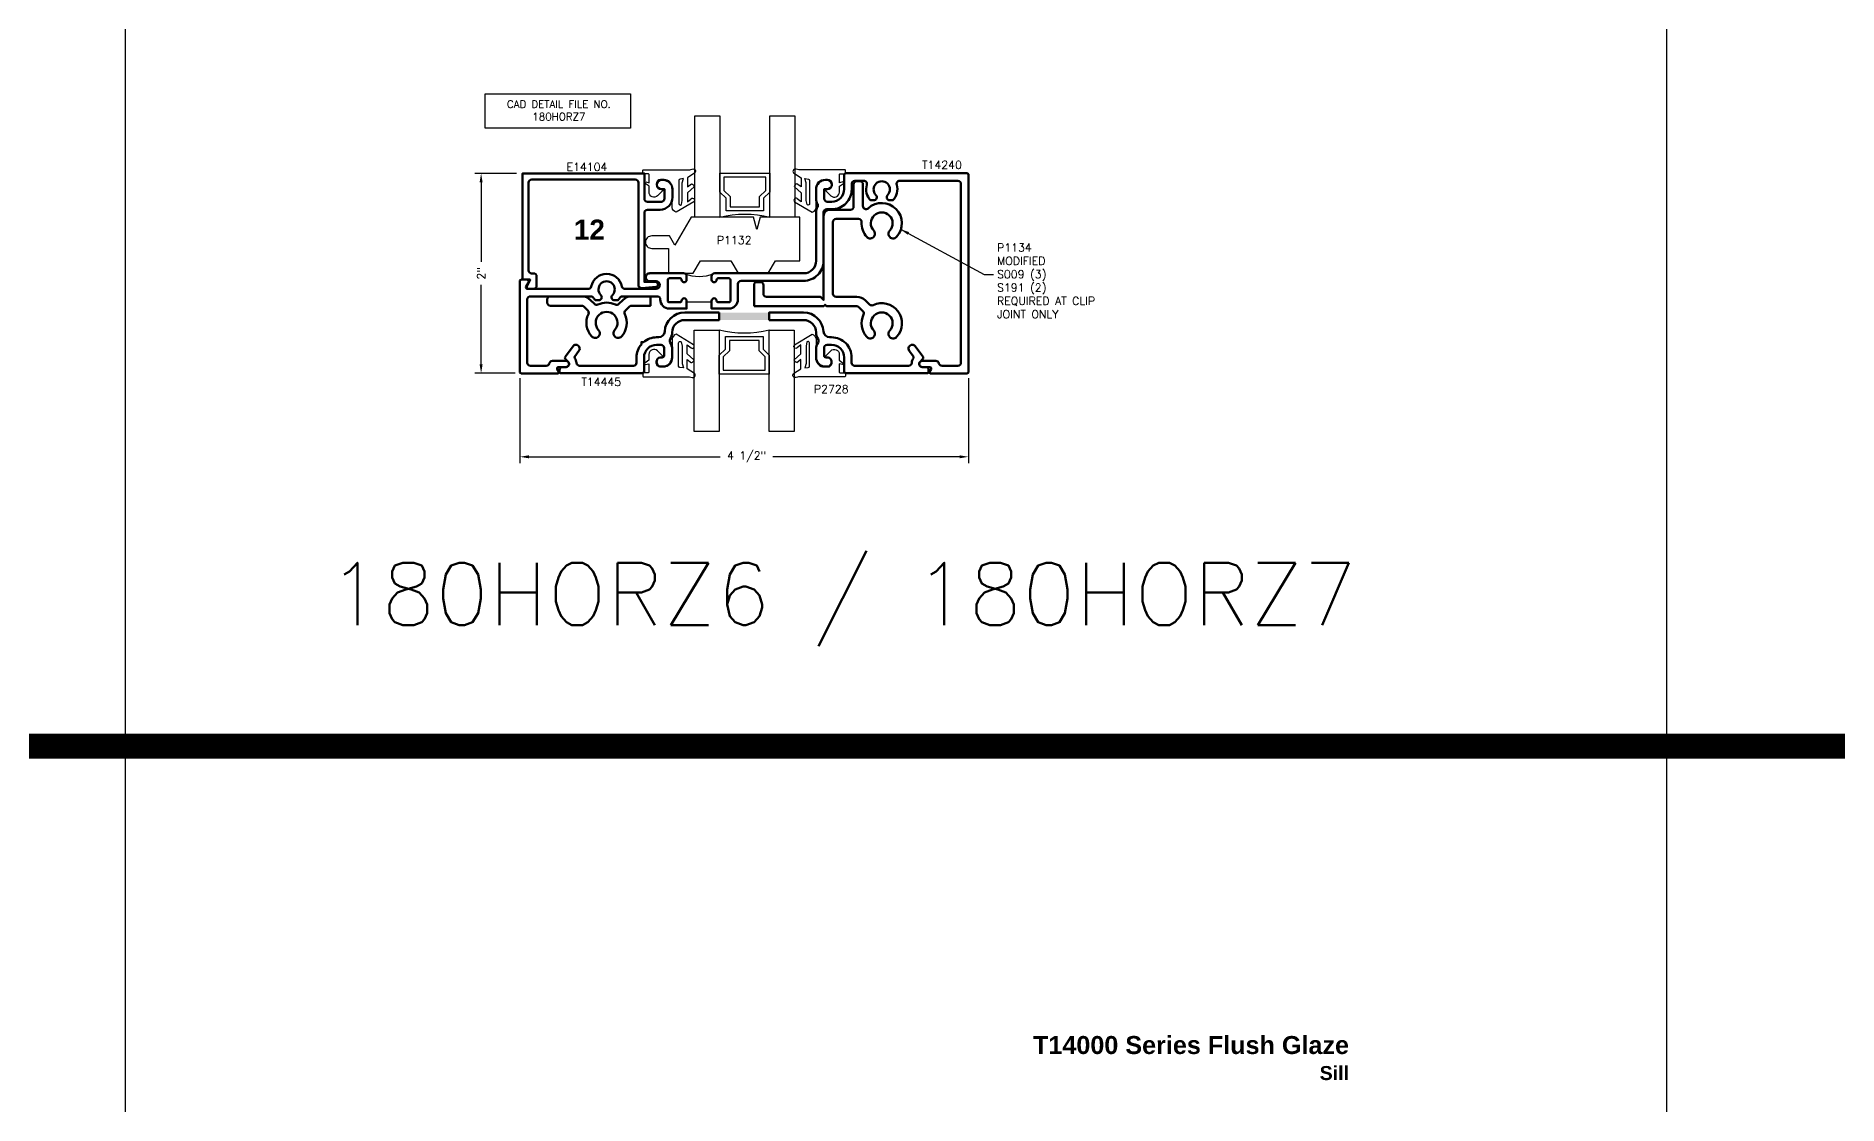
# Model space of a CAD drawing. Extents: x 0 to 152, y -15 to 75.
# Drawn here: x 107.21 to 125.22, y 41.29 to 51.98 of the extents above; entities that cross this region are included whole.
import ezdxf

# ---------------------------------------------------------------- set-up
doc = ezdxf.new("R2010")
doc.units = 0
doc.header["$MEASUREMENT"] = 0
doc.header["$PDMODE"] = 3
doc.layers.get('DEFPOINTS').update_dxf_attribs({"linetype": 'CONTINUOUS'})
for name, color, linetype in [('R-ANNO-DIMS', 3, 'CONTINUOUS'), ('R-ANNO-TEXT', 6, 'CONTINUOUS'), ('R-Det1', 4, 'CONTINUOUS'), ('R-Det2', 2, 'CONTINUOUS'), ('R-DET3', 5, 'CONTINUOUS'), ('R-OTLN', 1, 'CONTINUOUS'), ('R-PAT1', 5, 'CONTINUOUS'), ('TITLE', 7, 'CONTINUOUS')]:
    doc.layers.add(name, color=color, linetype=linetype)
doc.styles.get("Standard").update_dxf_attribs({"font": 'simplex'})
doc.dimstyles.new('1X', dxfattribs={"dimtxt": 0.08, "dimasz": 0.09, "dimexe": 0.0625, "dimexo": 0.0625, "dimgap": 0.062, "dimtad": 0, "dimdec": 5, "dimzin": 4, "dimdsep": 46, "dimlunit": 5, "dimtxsty": 'Standard', "dimcen": 0, "dimclrd": 256, "dimclre": 256, "dimclrt": 256, "dimadec": 0, "dimazin": 1, "dimtfac": 1, "dimtdec": 5, "dimtofl": 0, "dimtmove": 0, "dimatfit": 3, "dimfxl": 1, "dimfrac": 2, "dimtolj": 1, "dimtzin": 4, "dimarcsym": 0})

# ---------------------------------------------------------------- blocks, each defined once
blk = doc.blocks.new('*D142')
at = {"layer": 'DEFPOINTS', "color": 0}
for p in [(112.041, 48.621), (116.526, 48.621), (116.526, 47.771)]:
    blk.add_point(p, dxfattribs=at)
at = {"layer": 'R-ANNO-DIMS', "lineweight": -2}
for p, q in [((112.041, 48.558), (112.041, 47.709)), ((116.526, 48.558), (116.526, 47.709)), ((112.131, 47.771), (114.045, 47.771)), ((116.436, 47.771), (114.569, 47.771))]:
    blk.add_line(p, q, dxfattribs=at)
at = {"layer": 'R-ANNO-DIMS'}
for points in [[(112.131, 47.786), (112.131, 47.756), (112.041, 47.771)], [(116.436, 47.786), (116.436, 47.756), (116.526, 47.771)]]:
    blk.add_solid(points, dxfattribs=at)
at = {"layer": 'R-ANNO-DIMS', "insert": (114.307, 47.771), "char_height": 0.08, "attachment_point": 5}
blk.add_mtext('\\A1;4 1/2"', dxfattribs=at)
blk = doc.blocks.new('*D143')
at = {"layer": 'DEFPOINTS', "color": 0}
for p in [(111.654, 50.605), (112.069, 50.605), (112.056, 48.606)]:
    blk.add_point(p, dxfattribs=at)
at = {"layer": 'R-ANNO-DIMS', "lineweight": -2}
for p, q in [((112.006, 50.605), (111.592, 50.605)), ((111.654, 50.515), (111.654, 49.721)), ((111.654, 48.696), (111.654, 49.49)), ((111.993, 48.606), (111.592, 48.606))]:
    blk.add_line(p, q, dxfattribs=at)
at = {"layer": 'R-ANNO-DIMS'}
for points in [[(111.639, 50.515), (111.669, 50.515), (111.654, 50.605)], [(111.639, 48.696), (111.669, 48.696), (111.654, 48.606)]]:
    blk.add_solid(points, dxfattribs=at)
at = {"layer": 'R-ANNO-DIMS', "insert": (111.654, 49.605), "char_height": 0.08, "attachment_point": 5, "rotation": 90}
blk.add_mtext('\\A1;2"', dxfattribs=at)
blk = doc.blocks.new('P2728 gasket')
at = {"layer": 'R-Det2'}
blk.add_lwpolyline([(86.461, 33.362), (86.567, 33.537, 0.301952), (86.52, 33.577), (86.32, 33.577, -0.414214), (86.24, 33.657), (86.24, 33.695, -0.388879), (86.276, 33.735), (86.292, 33.736, -0.440011), (86.336, 33.696), (86.336, 33.682, 0.668179), (86.353, 33.675), (86.401, 33.724, 0.668179), (86.366, 33.809), (86.307, 33.809), (86.279, 33.849, 0.836323), (86.264, 33.842), (86.273, 33.809), (86.189, 33.809, -0.414214), (86.183, 33.815), (86.183, 33.865, 0.414214), (86.177, 33.871), (86.149, 33.871, 0.414214), (86.143, 33.865), (86.143, 33.427, -0.083245), (86.135, 33.378), (86.135, 33.378)], format="xyb", dxfattribs=at)
at = {"layer": 'R-Det2', "lineweight": 25}
blk.add_lwpolyline([(86.235, 33.499, -0.372312), (86.249, 33.512), (86.48, 33.512, -0.668179), (86.49, 33.486), (86.448, 33.478), (86.274, 33.478), (86.23, 33.465)], format="xyb", close=True, dxfattribs=at)
at = {"layer": 'R-Det2'}
for points in [[(86.174, 33.352), (86.223, 33.426), (86.314, 33.426), (86.283, 33.384)], [(86.313, 33.359), (86.371, 33.426), (86.462, 33.426), (86.431, 33.388)]]:
    blk.add_lwpolyline(points, dxfattribs=at)
at = {"layer": 'R-Det2', "ltscale": 0.1}
for centre, radius, start, end in [((86.157, 33.369), 0.0237, 157.7655, 314.5007), ((86.313, 33.388), 0.0297, 188.4603, 270), ((86.446, 33.375), 0.0199, 139.7022, 319.7022)]:
    blk.add_arc(centre, radius, start, end, dxfattribs=at)

msp = doc.modelspace()

# ---------------------------------------------------------------- hatches: boundary and pattern name
at = {"layer": 'R-PAT1'}
msp.add_hatch(color=256, dxfattribs=at).paths.add_polyline_path([(114.5327039, 49.138629), (114.5327039, 49.213629), (114.0327039, 49.213629), (114.0327039, 49.138629)])

# ---------------------------------------------------------------- linework, layer by layer
at = {"layer": 'R-ANNO-TEXT'}
msp.add_lwpolyline([(111.6950772, 51.4001881), (113.1465572, 51.4001881), (113.1465572, 51.0581252), (111.6950772, 51.0581252)], close=True, dxfattribs=at)
at = {"layer": 'R-Det1', "lineweight": 50}
for points in [[(113.4420751, 50.241121, 0.4144), (113.5670751, 50.366121), (113.5670751, 50.446121, 0.4139789032), (113.4740751, 50.539121), (113.4575751, 50.539121, 1), (113.4575751, 50.446121), (113.4870751, 50.446121), (113.4870751, 50.352121, -0.4129032258), (113.4560751, 50.321121), (113.3170751, 50.321121, -0.4129032258), (113.2860751, 50.352121), (113.2860751, 50.605121), (112.0689751, 50.605121), (112.0689751, 49.543121), (112.1439751, 49.543121), (112.1113751, 49.472721, 0.5484584395), (112.1259751, 49.450121), (112.1789751, 49.450121, 0.4133333333), (112.2089751, 49.480121), (112.2089751, 49.543121), (112.2089751, 49.574121, 0.4129032258), (112.1779751, 49.605121), (112.1589751, 49.605121, -0.4133333333), (112.1289751, 49.635121), (112.1289751, 50.512121, -0.4129032258), (112.1599751, 50.543121), (113.1950751, 50.543121, -0.4129032258), (113.2260751, 50.512121), (113.2260751, 49.488921, 0.4379270187), (113.2595751, 49.458021), (113.3998751, 49.469221, 0.963981017), (113.3979751, 49.519121), (113.2860751, 49.519121), (113.2860751, 50.210121, -0.4129032258), (113.3170751, 50.241121), (113.4420751, 50.241121)], [(114.0327039, 49.213629), (113.6887039, 49.213629, 0.3986406071), (113.4889896, 49.024316, -0.3986406071), (113.4270782, 48.965629), (113.4077039, 48.965629, 0.1786830484), (113.277752, 48.9176569), (113.2556759, 48.9176569), (113.2556759, 48.8955809, 0.1786830484), (113.2077039, 48.765629), (113.2077039, 48.711629, -0.4133333333), (113.1777039, 48.681629), (112.6380039, 48.681629, -0.3842927381), (112.6072039, 48.709629, 0.1250270914), (112.5902039, 48.757829, -0.3082190999), (112.5907039, 48.775029), (112.6322039, 48.830729, 0.6157428407), (112.6021039, 48.890629), (112.5989039, 48.890629, 0.2391768851), (112.5740039, 48.878129), (112.496016, 48.7732914, 0.3721215311), (112.4979208, 48.7472121), (112.5236039, 48.721529, -0.667873573), (112.5017039, 48.668629), (112.4697039, 48.668629, 0.4161327233), (112.4387039, 48.637629), (112.4387039, 48.616629, 0.4142135624), (112.4487039, 48.606629), (113.2627039, 48.606629, 0.4142135624), (113.2827039, 48.626629), (113.2827039, 48.765629, -0.4142135624), (113.4077039, 48.890629), (113.4527039, 48.890629, -0.4129032258), (113.4837039, 48.859629), (113.4837039, 48.785629, -0.4142135624), (113.4637039, 48.765629), (113.4553039, 48.765629, 1.0118394562), (113.4542039, 48.672629), (113.4707039, 48.672629, 0.4139789032), (113.5637039, 48.765629), (113.5637039, 48.845929, 0.1438656715), (113.5438039, 48.913429, -0.2925397147), (113.5438039, 48.946929, 0.1425656593), (113.563703, 49.0141845, -0.4129124678), (113.6887018, 49.138629), (114.0327039, 49.138629)], [(114.5327039, 49.138629), (114.8767044, 49.138629, -0.4135158467), (115.001704, 49.0139268, 0.143455795), (115.0215039, 48.946929, -0.2925397147), (115.0215039, 48.913429, 0.1452865705), (115.0017039, 48.845929), (115.0017039, 48.765629, 0.4150537634), (115.0947039, 48.672629), (115.1112039, 48.672629, 1.0129010917), (115.1100039, 48.765629), (115.1017039, 48.765629, -0.4142135624), (115.0817039, 48.785629), (115.0817039, 48.859629, -0.4161327233), (115.1127039, 48.890629), (115.1577039, 48.890629, -0.4142135624), (115.2827039, 48.765629), (115.2827039, 48.626629, 0.4142135624), (115.3027039, 48.606629), (116.1167039, 48.606629, 0.4142135624), (116.1267039, 48.616629), (116.1267039, 48.637629, 0.4129032258), (116.0957039, 48.668629), (116.0637039, 48.668629, -0.6690389661), (116.0417039, 48.721529), (116.0674479, 48.7472052, 0.3726509123), (116.0693648, 48.7733119), (115.9913039, 48.878129, 0.2383281561), (115.9665039, 48.890629), (115.9632039, 48.890629, 0.6157428407), (115.9331039, 48.830729), (115.9746039, 48.775029, -0.3082190999), (115.9751039, 48.757829, 0.1213374475), (115.9581039, 48.709629, -0.3842927381), (115.9273039, 48.681629), (115.3877039, 48.681629, -0.4166706115), (115.3577039, 48.711629), (115.3577039, 48.765629, 0.4142135624), (115.1577039, 48.965629), (115.1383296, 48.965629, -0.3986406071), (115.0764181, 49.024316, 0.3986406071), (114.8767039, 49.213629), (114.5327039, 49.213629)]]:
    msp.add_lwpolyline(points, format="xyb", close=True, dxfattribs=at)
at = {"layer": 'R-Det2'}
for points in [[(114.0401662, 50.167621), (113.7901662, 50.1676211), (113.7901662, 51.1817048), (114.0401662, 51.1817048), (114.0401662, 50.6056211), (114.5401662, 50.6056211), (114.5401662, 51.1817048), (114.7901662, 51.1817048), (114.7901662, 50.1676211), (114.5401662, 50.1676211), (114.5401662, 50.6056211), (114.5401662, 50.4176211), (114.4781662, 50.3556211), (114.4781662, 50.2306211), (114.1021662, 50.2306211), (114.1021662, 50.3556211), (114.0401662, 50.4176211), (114.0401662, 50.6056211), (114.0401662, 50.1676211, -0.1233101835), (114.5401662, 50.1676211, 0.8755579354)], [(114.5343577, 49.0365396), (114.7843577, 49.0365396), (114.7843577, 48.0224558), (114.5343577, 48.0224558), (114.5343577, 48.5985396), (114.0343577, 48.5985396), (114.0343577, 48.0224558), (113.7843577, 48.0224558), (113.7843577, 49.0365396), (114.0343577, 49.0365396), (114.0343577, 48.5985396), (114.0343577, 48.7865396), (114.0963577, 48.8485396), (114.0963577, 48.9735396), (114.4723577, 48.9735396), (114.4723577, 48.8485396), (114.5343577, 48.7865396), (114.5343577, 48.5985396), (114.5343577, 49.0365396, -0.1233101835), (114.0343577, 49.0365396, 0.8755579354)]]:
    msp.add_lwpolyline(points, format="xyb", dxfattribs=at)
for points in [[(114.0801662, 50.5656211), (114.0801662, 50.4341896), (114.1421662, 50.3721896), (114.1421662, 50.2706211), (114.4381662, 50.2706211), (114.4381662, 50.3721896), (114.5001662, 50.4341896), (114.5001662, 50.5656211), (114.0801662, 50.5656211)], [(114.4943577, 48.6385396), (114.4943577, 48.769971), (114.4323577, 48.831971), (114.4323577, 48.9335396), (114.1363577, 48.9335396), (114.1363577, 48.831971), (114.0743577, 48.769971), (114.0743577, 48.6385396), (114.4943577, 48.6385396)]]:
    msp.add_lwpolyline(points, dxfattribs=at)
msp.add_lwpolyline([(114.1509593, 49.7306201), (114.2231281, 49.6056201), (114.5228224, 49.6056201), (114.5949912, 49.7306201), (114.8409331, 49.7306201), (114.8409331, 50.1676211), (114.4446218, 50.1676211), (114.4111281, 50.0426211), (114.3776345, 50.1676211), (113.7534958, 50.1676211), (113.5908273, 49.8858711), (113.5367007, 49.9796211), (113.3592064, 49.9796211, 0.4142135624), (113.2972064, 49.9176211), (113.2972064, 49.9166211, 0.4142135624), (113.3592064, 49.8546211), (113.5284331, 49.8546211), (113.5284331, 49.6056201), (113.7731281, 49.6056201), (113.8452969, 49.7306201)], format="xyb", close=True, dxfattribs=at)
at = {"layer": 'R-DET3', "lineweight": 50}
for points in [[(114.3822514, 49.277122), (115.0773371, 49.277122), (115.0923371, 49.292122), (115.1073371, 49.277122), (115.4087589, 49.277122, -0.1989123674), (115.4306792, 49.2680423), (115.470106, 49.2286155, -0.3180460654), (115.476149, 49.1933141, 0.3065542285), (115.5096706, 48.9693912, 0.5062303828), (115.5841691, 48.9776162, 0.3278181232), (115.5781273, 49.0323411, -2.2780811719), (115.7385956, 49.0323411, 0.3278181232), (115.7325538, 48.9776162, 0.5062303828), (115.8070523, 48.9693912, 0.8256018173), (115.5711684, 49.2883335, -0.3180460654), (115.535867, 49.2943764), (115.4964401, 49.3338033, 0.1989123674), (115.4087589, 49.370122), (115.2013654, 49.370122, -0.4142135624), (115.1703654, 49.401122), (115.1703654, 50.1177854, -0.4142135624), (115.2013654, 50.1487854), (115.4256536, 50.1487854, -0.4289597164), (115.4566147, 50.1162335, 0.2010444958), (115.5096706, 49.9693912, 0.0616447566), (115.5183765, 49.9619965, 0.4311315419), (115.5841691, 49.9776162, 0.3278181232), (115.5781273, 50.0323411, -2.2780811719), (115.7385956, 50.0323411, 0.3278181232), (115.7325538, 49.9776162, 0.5062303828), (115.8070523, 49.9693912, 0.956981471), (115.5222499, 50.255378, -0.6516590583), (115.4703614, 50.2782837), (115.4703614, 50.495121, 0.4142135624), (115.4393614, 50.526121), (115.4083614, 50.526121, 0.4142135624), (115.3773614, 50.495121), (115.3773614, 50.2727854, -0.4142135624), (115.3463614, 50.2417854), (115.1393654, 50.2417854, 0.4142135624), (115.0773654, 50.1797854), (115.0773654, 49.3400832), (115.0473266, 49.370122), (114.5062514, 49.370122, -0.4142135624), (114.4752514, 49.401122), (114.4752514, 49.487122, 0.4142135624), (114.4442514, 49.518122), (114.4132514, 49.518122, 0.4142135624), (114.3822514, 49.487122), (114.3822514, 49.339122)], [(112.3156258, 49.344121), (112.3156258, 49.313121, 0.4142135624), (112.3466258, 49.282121), (112.6590133, 49.282121, -0.1989123674), (112.6809336, 49.2730413), (112.7203704, 49.2336045, -0.3180460654), (112.7264134, 49.1983031, 0.3065542285), (112.759935, 48.9743802, 0.5062303828), (112.8344335, 48.9826052, 0.3278181232), (112.8283917, 49.0373301, -2.2780811719), (112.98886, 49.0373301, 0.3278181232), (112.9828182, 48.9826052, 0.5062303828), (113.0573167, 48.9743802, 0.3065542285), (113.0908383, 49.1983031, -0.3180460654), (113.0968813, 49.2336045), (113.1363081, 49.2730313, -0.1989123674), (113.1582284, 49.282111), (113.3470158, 49.282111), (113.3470158, 49.375111), (113.1586426, 49.375111, 0.1989123674), (113.0702543, 49.3384994), (113.0311203, 49.2993654, -0.3180460654), (112.9958189, 49.2933225, 0.2269397181), (112.8214328, 49.2933225, -0.3180460654), (112.7861314, 49.2993654), (112.7469874, 49.3385094, 0.1989123674), (112.6585991, 49.375121), (112.3466258, 49.375121, 0.4142135624)]]:
    msp.add_lwpolyline(points, format="xyb", close=True, dxfattribs=at)
at = {"layer": 'R-OTLN', "lineweight": 50}
for points in [[(114.2520158, 49.53062), (114.8776298, 49.53062, 0.4142135624), (115.0776298, 49.73062), (115.0776298, 50.21562, -0.4142135624), (115.1086298, 50.24662), (115.1586318, 50.24662, 0.4142135624), (115.3586318, 50.44662), (115.3586318, 50.49962, -0.4142135624), (115.3896318, 50.53062), (115.479897, 50.53062, -0.5046141751), (115.5095258, 50.4905024, 0.2746427098), (115.5470239, 50.33562), (115.5776488, 50.33562, 0.6751799327), (115.6001959, 50.3885224, -2.3463521494), (115.717056, 50.3885227, 0.6752130473), (115.7396028, 50.335619), (115.7702276, 50.3356198, 0.2746432207), (115.8077258, 50.4905024, -0.5046141751), (115.8373547, 50.53062), (116.4196318, 50.53062, -0.4142135624), (116.4506318, 50.49962), (116.4506318, 48.71162, -0.4142135624), (116.4196318, 48.68062), (116.2608914, 48.68062, -0.3582490687), (116.2304776, 48.70562, 0.3582490687), (116.2000638, 48.73062), (116.0636318, 48.73062, 1), (116.0636318, 48.66862), (116.1380242, 48.66862, -0.5773502692), (116.1510145, 48.64612), (116.1354261, 48.61912, 0.5773502692), (116.1432203, 48.60562), (116.5106318, 48.60562, 0.4142135624), (116.5256318, 48.62062), (116.5256318, 50.59062, 0.4142135624), (116.5106318, 50.60562), (115.2986318, 50.60562, 0.4142135624), (115.2836318, 50.59062), (115.2836318, 50.44662, -0.4142135624), (115.1586318, 50.32162), (115.1136308, 50.32162, -0.4142135624), (115.0826308, 50.35262), (115.0826308, 50.446619), (115.1121318, 50.446619, 1), (115.1121318, 50.539619), (115.0956318, 50.53962, 0.4177891482), (115.0026309, 50.4467385), (115.0026298, 50.3523394), (115.0026329, 50.3538205), (115.0026308, 50.35262), (115.0026298, 50.35262, 0.1316524976), (115.0168312, 50.29962, -0.2679491924), (115.0168312, 50.26862, 0.1316524976), (115.0026298, 50.21562), (115.0026298, 49.73062, -0.4142135624), (114.8776298, 49.60562), (113.9890158, 49.60562, 0.4142135624), (113.9580158, 49.57462), (113.9580158, 49.54062, 0.4142135624), (113.9830158, 49.51562, 0.4142135624), (114.0080158, 49.54062, -0.4142135624), (114.0230158, 49.55562), (114.1310158, 49.55562, -0.4142135624), (114.1460158, 49.54062), (114.1460158, 49.33062, -0.4142135624), (114.1310158, 49.31562), (114.0230158, 49.31562, -0.4142135624), (114.0080158, 49.33062, 0.4142135624), (113.9830158, 49.35562, 0.4142135624), (113.9580158, 49.33062), (113.9580158, 49.25362), (114.1310158, 49.25362, 0.4142135624), (114.2210158, 49.34362), (114.2210158, 49.49962, -0.4142135624)], [(113.6580158, 49.33062, -0.4142135624), (113.6430158, 49.31562), (113.5350158, 49.31562, -0.4142135624), (113.5200158, 49.33062), (113.5200158, 49.54062, -0.4142135624), (113.5350158, 49.55562), (113.6430158, 49.55562, -0.4142135624), (113.6580158, 49.54062, 0.4142135624), (113.6830158, 49.51562, 0.4142135624), (113.7080158, 49.54062), (113.7080158, 49.57462, 0.4142135624), (113.6770158, 49.60562), (113.3400158, 49.60562, 0.4142135624), (113.3000158, 49.56562, 0.4142135624), (113.3400158, 49.52562), (113.4022663, 49.52562, -1), (113.4022663, 49.450121), (113.092019, 49.450121, -0.3577911887), (113.061615, 49.4750717, 0.8206356711), (112.7556367, 49.4750717, -0.3577911887), (112.7252326, 49.450121), (112.1174668, 49.450121, -0.5773640241), (112.1044758, 49.472621), (112.1336318, 49.52312), (112.1136318, 49.543121), (112.0556318, 49.543121, 0.4142135624), (112.0406318, 49.528121), (112.0406318, 48.62062, 0.4142135624), (112.0556318, 48.60562), (112.4230434, 48.60562, 0.5773502692), (112.4308376, 48.61912), (112.4152492, 48.64612, -0.5773502692), (112.4282395, 48.66862), (112.5026318, 48.66862, 1), (112.5026318, 48.73062), (112.3661999, 48.73062, 0.3582490687), (112.3357861, 48.70562, -0.3582490687), (112.3053722, 48.68062), (112.1466318, 48.68062, -0.4142135624), (112.1156318, 48.71162), (112.1156318, 49.344121, -0.4142135624), (112.1466318, 49.375121), (112.7509488, 49.375121, -0.2562196458), (112.7770895, 49.3607843, 0.0516171452), (112.7970524, 49.33562), (112.8276258, 49.33562, 0.6757771741), (112.850226, 49.3885204, -2.3476027329), (112.9670257, 49.3885204, 0.6757771741), (112.9896258, 49.33562), (113.0201993, 49.33562, 0.0516171452), (113.0401622, 49.3607843, -0.2562196458), (113.0663029, 49.375121), (113.4140158, 49.375121, -0.4142135624), (113.4450158, 49.344121), (113.4450158, 49.34362, 0.4142135624), (113.5350158, 49.25362), (113.7080158, 49.25362), (113.7080158, 49.33062, 0.4142135624), (113.6830158, 49.35562, 0.4142135624)]]:
    msp.add_lwpolyline(points, format="xyb", close=True, dxfattribs=at)
at = {"layer": 'R-PAT1'}
msp.add_lwpolyline([(113.5200158, 49.33062), (113.5200158, 49.54062, -0.4142135624), (113.5350158, 49.55562), (113.6430158, 49.55562, -0.4142135624), (113.6580158, 49.54062, 0.4142135624), (113.6830158, 49.51562, 0.4142135624), (113.7080158, 49.54062), (113.7080158, 49.57462, 0.3026074371), (113.6889566, 49.6032281, 0.2003205128), (113.9770751, 49.6032281, 0.3026074371), (113.9580158, 49.57462), (113.9580158, 49.54062, 0.4142135624), (113.9830158, 49.51562, 0.4142135624), (114.0080158, 49.54062, -0.4142135624), (114.0230158, 49.55562), (114.1310158, 49.55562, -0.4142135624), (114.1460158, 49.54062), (114.1460158, 49.33062, -0.4142135624), (114.1310158, 49.31562), (114.0230158, 49.31562, -0.4142135624), (114.0080158, 49.33062, 0.4142135624), (113.9830158, 49.35562, 0.4142135624), (113.9580158, 49.33062), (113.9580158, 49.31562), (113.7080158, 49.31562), (113.7080158, 49.33062, 0.4142135624), (113.6830158, 49.35562, 0.4142135624), (113.6580158, 49.33062, -0.4142135624), (113.6430158, 49.31562), (113.5350158, 49.31562, -0.4142135624)], format="xyb", close=True, dxfattribs=at)
at = {"layer": 'TITLE'}
for p, q in [((108.0951115, 74.8789502), (108.0951115, -0.1210498)), ((123.501556, 74.8789502), (123.501556, -0.1210498))]:
    msp.add_line(p, q, dxfattribs=at)
at = {"layer": 'TITLE', "const_width": 0.25}
msp.add_lwpolyline([(0.25, 44.8789502), (138.9080005, 44.8789502)], dxfattribs=at)

# ---------------------------------------------------------------- block references
at = {"layer": 'R-Det2', "xscale": -1}
for p, rotation in [((147.1412965, 136.782973), 90), ((81.4250383, -37.570724), 270)]:
    msp.add_blockref('P2728 gasket', p, dxfattribs=dict(at, rotation=rotation))
at = {"layer": 'R-Det2'}
for p, rotation in [((81.4259654, 136.782973), 270), ((147.1403694, -37.570724), 90)]:
    msp.add_blockref('P2728 gasket', p, dxfattribs=dict(at, rotation=rotation))

# ---------------------------------------------------------------- texts
at = {"layer": 'R-ANNO-TEXT'}
for s, insert, char_height, width, attachment_point in [('CAD DETAIL FILE NO.\\P180HORZ7', (112.4317595, 51.3346053), 0.075, 1.875, 2), ('{\\fArial|b1|i0|c0|p34;12}', (112.5807621, 50.1428063, 6.2106922), 0.2, 7.44, 1)]:
    msp.add_mtext(s, dxfattribs=dict(at, insert=insert, char_height=char_height, width=width, attachment_point=attachment_point))
at = {"layer": 'R-ANNO-TEXT', "char_height": 0.08}
for s, insert, attachment_point in [('\\A1;E14104', (112.5077774, 50.6697586), 4), ('T14240', (116.0615832, 50.6899985), 4), ('\\A1;P1132', (114.0105261, 49.9370111), 4), ('P1134\\PMODIFIED\\PS009 (3)\\PS191 (2)\\PREQUIRED AT CLIP \\PJOINT ONLY', (116.8110479, 49.5295267), 4), ('\\A1;T14445', (112.655874, 48.5197358), 4), ('\\A1;P2728', (115.3269024, 48.4484617), 6)]:
    msp.add_mtext(s, dxfattribs=dict(at, insert=insert, attachment_point=attachment_point))
at = {"layer": 'TITLE'}
msp.add_text('180HORZ6 / 180HORZ7', height=0.625, dxfattribs=at).set_placement((110.1230774, 46.0874462))
at = {"layer": 'TITLE', "insert": (120.3290353, 41.9797334, 6.2106922), "char_height": 0.18, "width": 7.44, "attachment_point": 3}
msp.add_mtext('{\\fArial|b1|i0|c0|p34;T14000 Series Flush Glaze\\P\\H0.7778x;Sill}', dxfattribs=at)

# ---------------------------------------------------------------- dimensions: what is measured, and where the dimension line sits
at = {"layer": 'R-ANNO-DIMS'}
dim = msp.add_linear_dim(base=(111.6544227, 50.605121), p1=(112.0556318, 48.60562), p2=(112.0689751, 50.605121), angle=90, dimstyle='1X', override={"dimpost": '"'}, dxfattribs=at)
dim.commit()
dim.dimension.update_dxf_attribs({"geometry": '*D143', "text_midpoint": (111.6544227, 49.6053705)})
dim = msp.add_linear_dim(base=(116.5256318, 47.7712593), p1=(112.0406318, 48.62062), p2=(116.5256318, 48.62062), dimstyle='1X', override={"dimpost": '"'}, dxfattribs=at)
dim.commit()
dim.dimension.update_dxf_attribs({"geometry": '*D142', "text_midpoint": (114.306952, 47.7712593), "dimtype": 160})

# ---------------------------------------------------------------- leaders
at = {"layer": 'R-ANNO-TEXT', "annotation_type": 0, "has_hookline": 1, "hookline_direction": 0}
msp.add_leader([(115.8455291, 50.0477186), (116.6839438, 49.5929768), (116.7739438, 49.5929768)], dimstyle='1X', dxfattribs=at)

doc.saveas('drawing.dxf')
